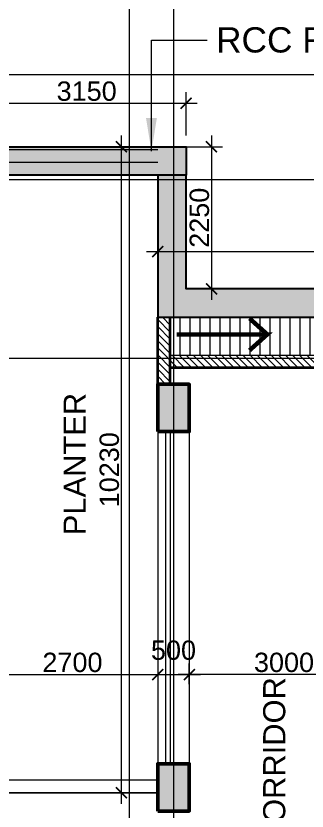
# Model space of a CAD drawing. Header units: millimetres. Extents: x 0 to 147381, y 0 to 170318.
# Drawn here: x 88689 to 93300, y 65498 to 78089 of the extents above; entities that cross this region are included whole.
import ezdxf
from ezdxf.xclip import XClip

# ---------------------------------------------------------------- set-up
doc = ezdxf.new("R2010")
doc.units = ezdxf.units.MM
doc.header["$XCLIPFRAME"] = 2
for name, pattern in [('Center', [29.999999, 12, -6, 6, -6]), ('Grid Line', [22.225, 12.7, -3.175, 3.175, -3.175]), ('Hidden', [7.14375, 4.7625, -2.38125])]:
    doc.linetypes.add(name, pattern=pattern)
for name, color, linetype, lineweight in [('A-DOOR', 21, 'Continuous', 9), ('A-FLOR-HRAL', 11, 'Continuous', 9), ('AR_STR', 7, 'Continuous', 15), ('AR_WALL_HATCH', 23, 'Continuous', 5), ('ARCH_COLUMN', 4, 'Continuous', 25), ('Arch_Dim', 7, 'Continuous', 25), ('ARCH_WALL', 1, 'Continuous', 35), ('G-ANNO-TEXT', 231, 'Continuous', 25), ('landscape', 2, 'Continuous', 18), ('S-GRID', 8, 'Continuous', 9), ('STR COL.', 1, 'Continuous', 50)]:
    doc.layers.add(name, color=color, linetype=linetype, lineweight=lineweight)
doc.layers.add('ARCH RCC HATCH', color=253, linetype='Center', lineweight=9, true_color=0x9c9c9c)
doc.layers.add('S-COLS_HATCH', color=252, linetype='Continuous', lineweight=9, true_color=0x8a8a8a)
doc.layers.add('Beep_Hole', color=5, linetype='Continuous', true_color=0x0000f5)
doc.styles.add('Arial_2', font='arial.ttf', dxfattribs={"height": 472.5})
doc.styles.add('DIM', font='arial.ttf')
doc.styles.add('GRID_TEXT', font='GOTHIC.TTF', dxfattribs={"width": 0.8})
doc.styles.add('Seal_Text', font='arial.ttf')
doc.dimstyles.new('DIM- 175', dxfattribs={"dimscale": 175, "dimtxt": 1.75, "dimasz": 1, "dimexe": 1, "dimexo": 1, "dimgap": 0.2, "dimtad": 1, "dimdec": 0, "dimrnd": 5, "dimzin": 0, "dimdsep": 46, "dimtxsty": 'DIM', "dimblk": 'ARCHTICK', "dimcen": 0, "dimdle": 1, "dimclrd": 3, "dimclre": 5, "dimclrt": 3, "dimadec": 0, "dimazin": 0, "dimtfac": 1, "dimtdec": 0, "dimtofl": 0, "dimtmove": 2, "dimatfit": 3, "dimfxl": 1, "dimtolj": 1, "dimtzin": 0, "dimlwd": 13, "dimlwe": 15, "dimarcsym": 0})
doc.dimstyles.new('DIM_150_GRID', dxfattribs={"dimscale": 175, "dimtxt": 3, "dimasz": 2, "dimexe": 1, "dimexo": 0.5, "dimgap": 0.5, "dimtad": 1, "dimdec": 0, "dimrnd": 5, "dimzin": 1, "dimdsep": 46, "dimtxsty": 'GRID_TEXT', "dimblk": 'ARCHTICK', "dimcen": 0.09, "dimdle": 1, "dimclrt": 256, "dimazin": 0, "dimtfac": 1, "dimtdec": 0, "dimtmove": 2, "dimatfit": 3, "dimfxl": 1, "dimtvp": 1, "dimtolj": 1, "dimtzin": 0, "dimlwd": 15, "dimlwe": 18, "dimarcsym": 0})

# ---------------------------------------------------------------- blocks, each defined once
blk = doc.blocks.new('COURTYARD_GF')
at = {"layer": 'A-FLOR-HRAL'}
for p, q in [((9895, -37485), (9895, -42745)), ((10020, -37485), (10020, -42745)), ((10095, -37485), (10095, -42745)), ((10395, -37485), (10395, -42745))]:
    blk.add_line(p, q, dxfattribs=at)
blk = doc.blocks.new('A$C59E872DE')
at = {"layer": 'S-GRID', "linetype": 'Grid Line', "ltscale": 0.5}
for p, q in [((53490, 89720.3), (53490, -4357.6)), ((-6964.1, 30960.5), (94404.8, 30960.5)), ((-6964.1, 28130.5), (94404.8, 28130.5))]:
    blk.add_line(p, q, dxfattribs=at)
blk.add_lwpolyline([(52790, 89720.3), (52790, -3990), (52160.7, -4438.4)], dxfattribs=at)
blk = doc.blocks.new('A$C70034ED7')
at = {"layer": 'landscape', "color": 30, "linetype": 'Continuous'}
blk.add_line((24444, -22794), (44234, -22794), dxfattribs=at)
for points in [[(44234, -22794), (41534, -22794), (41534, -12607), (44234, -12607)], [(44234, -22594), (41734, -22594), (41734, -12807), (44234, -12807)]]:
    blk.add_lwpolyline(points, dxfattribs=at)
blk = doc.blocks.new('A$C38A24FCE')
at = {"layer": 'S-COLS_HATCH'}
h = blk.add_hatch(color=256, dxfattribs=at)
h.dxf.hatch_style = 1
h.paths.add_polyline_path([(-32950, 25345), (-33450, 25345), (-33450, 26095), (-32950, 26095)])
h = blk.add_hatch(color=256, dxfattribs=at)
h.dxf.hatch_style = 1
h.paths.add_polyline_path([(-32950, 19336), (-33450, 19336), (-33450, 20085), (-32950, 20085)])
at = {"layer": 'STR COL.'}
for points in [[(-33450, 25345), (-32950, 25345), (-32950, 26095), (-33450, 26095)], [(-33450, 19335), (-32950, 19335), (-32950, 20085), (-33450, 20085)]]:
    blk.add_lwpolyline(points, close=True, dxfattribs=at)
blk = doc.blocks.new('_ArchTick')
at = {"color": 0, "linetype": 'ByBlock', "const_width": 0.15}
blk.add_lwpolyline([(-0.5, -0.5), (0.5, 0.5)], dxfattribs=at)
blk = doc.blocks.new('*D503')
at = {"layer": 'Arch_Dim', "color": 3, "lineweight": 13, "transparency": 16777216}
blk.add_line((91787, 76193), (91787, 73592), dxfattribs=at)
at = {"layer": 'Arch_Dim', "color": 5, "lineweight": 15, "transparency": 16777216}
for p, q in [((91110, 76018), (91962, 76018)), ((91560, 73767), (91962, 73767))]:
    blk.add_line(p, q, dxfattribs=at)
at = {"layer": 'Defpoints', "color": 0, "linetype": 'Continuous', "transparency": 16777216}
for p in [(90935, 76018), (91385, 73767), (91787, 73767)]:
    blk.add_point(p, dxfattribs=at)
at = {"layer": 'Arch_Dim', "color": 3, "linetype": 'Continuous', "lineweight": 13, "transparency": 16777216, "xscale": 175, "yscale": 175, "zscale": 175}
for p, rotation in [((91787, 76018), 90), ((91787, 73767), 270)]:
    blk.add_blockref('_ArchTick', p, dxfattribs=dict(at, rotation=rotation))
at = {"layer": 'Arch_Dim', "color": 3, "linetype": 'Continuous', "transparency": 16777216, "insert": (91596, 74893), "char_height": 306.2, "attachment_point": 5, "rotation": 90, "style": 'DIM'}
blk.add_mtext('\\A1;2250', dxfattribs=at)
blk = doc.blocks.new('*D504')
at = {"layer": 'Arch_Dim', "color": 5, "lineweight": 15, "transparency": 16777216}
for p, q in [((90935, 73842), (90935, 74534)), ((119416, 73842), (119416, 74534))]:
    blk.add_line(p, q, dxfattribs=at)
at = {"layer": 'Arch_Dim', "color": 3, "lineweight": 13, "transparency": 16777216}
blk.add_line((90760, 74359), (119591, 74359), dxfattribs=at)
at = {"layer": 'Defpoints', "color": 0, "linetype": 'Continuous', "transparency": 16777216}
for p in [(119416, 74359), (90935, 73667), (119416, 73667)]:
    blk.add_point(p, dxfattribs=at)
at = {"layer": 'Arch_Dim', "color": 3, "linetype": 'Continuous', "lineweight": 13, "transparency": 16777216, "xscale": 175, "yscale": 175, "zscale": 175, "rotation": 180}
blk.add_blockref('_ArchTick', (90935, 74359), dxfattribs=at)
at = {"layer": 'Arch_Dim', "color": 3, "linetype": 'Continuous', "lineweight": 13, "transparency": 16777216, "xscale": 175, "yscale": 175, "zscale": 175}
blk.add_blockref('_ArchTick', (119416, 74359), dxfattribs=at)
at = {"layer": 'Arch_Dim', "color": 3, "linetype": 'Continuous', "transparency": 16777216, "insert": (105175, 74550), "char_height": 306.2, "attachment_point": 5, "style": 'DIM'}
blk.add_mtext('\\A1;28480', dxfattribs=at)
blk = doc.blocks.new('*D624')
at = {"layer": 'Arch_Dim', "color": 5, "lineweight": 15, "transparency": 16777216}
for p, q in [((91435, 67508), (91435, 67835)), ((94435, 66831), (94435, 67835))]:
    blk.add_line(p, q, dxfattribs=at)
at = {"layer": 'Arch_Dim', "color": 3, "lineweight": 13, "transparency": 16777216}
blk.add_line((94610, 67660), (91260, 67660), dxfattribs=at)
at = {"layer": 'Defpoints', "color": 0, "linetype": 'Continuous', "transparency": 16777216}
for p in [(91435, 67660), (91435, 67333), (94435, 66656)]:
    blk.add_point(p, dxfattribs=at)
at = {"layer": 'Arch_Dim', "color": 3, "linetype": 'Continuous', "lineweight": 13, "transparency": 16777216, "xscale": 175, "yscale": 175, "zscale": 175, "rotation": 180}
blk.add_blockref('_ArchTick', (91435, 67660), dxfattribs=at)
at = {"layer": 'Arch_Dim', "color": 3, "linetype": 'Continuous', "lineweight": 13, "transparency": 16777216, "xscale": 175, "yscale": 175, "zscale": 175}
blk.add_blockref('_ArchTick', (94435, 67660), dxfattribs=at)
at = {"layer": 'Arch_Dim', "color": 3, "linetype": 'Continuous', "transparency": 16777216, "insert": (92935, 67851), "char_height": 306.2, "attachment_point": 5, "style": 'DIM'}
blk.add_mtext('\\A1;3000', dxfattribs=at)
blk = doc.blocks.new('*D725')
at = {"layer": 'Arch_Dim', "color": 5, "lineweight": 15, "transparency": 16777216}
for p, q in [((88235, 70446), (88235, 67485)), ((90935, 67835), (90935, 67835))]:
    blk.add_line(p, q, dxfattribs=at)
at = {"layer": 'Arch_Dim', "color": 3, "lineweight": 13, "transparency": 16777216}
blk.add_line((88060, 67660), (91110, 67660), dxfattribs=at)
at = {"layer": 'Defpoints', "color": 0, "linetype": 'Continuous', "transparency": 16777216}
for p in [(88235, 70621), (90935, 67660), (90935, 67660)]:
    blk.add_point(p, dxfattribs=at)
at = {"layer": 'Arch_Dim', "color": 3, "linetype": 'Continuous', "lineweight": 13, "transparency": 16777216, "xscale": 175, "yscale": 175, "zscale": 175, "rotation": 180}
blk.add_blockref('_ArchTick', (88235, 67660), dxfattribs=at)
at = {"layer": 'Arch_Dim', "color": 3, "linetype": 'Continuous', "lineweight": 13, "transparency": 16777216, "xscale": 175, "yscale": 175, "zscale": 175}
blk.add_blockref('_ArchTick', (90935, 67660), dxfattribs=at)
at = {"layer": 'Arch_Dim', "color": 3, "linetype": 'Continuous', "transparency": 16777216, "insert": (89585, 67851), "char_height": 306.2, "attachment_point": 5, "style": 'DIM'}
blk.add_mtext('\\A1;2700', dxfattribs=at)
blk = doc.blocks.new('*D726')
at = {"layer": 'Arch_Dim', "color": 5, "lineweight": 15, "transparency": 16777216}
for p, q in [((90935, 67835), (90935, 67835)), ((91435, 67508), (91435, 67835))]:
    blk.add_line(p, q, dxfattribs=at)
at = {"layer": 'Arch_Dim', "color": 3, "lineweight": 13, "transparency": 16777216}
blk.add_line((90760, 67660), (91610, 67660), dxfattribs=at)
at = {"layer": 'Defpoints', "color": 0, "linetype": 'Continuous', "transparency": 16777216}
for p in [(90935, 67660), (91435, 67660), (91435, 67333)]:
    blk.add_point(p, dxfattribs=at)
at = {"layer": 'Arch_Dim', "color": 3, "linetype": 'Continuous', "lineweight": 13, "transparency": 16777216, "xscale": 175, "yscale": 175, "zscale": 175, "rotation": 180}
blk.add_blockref('_ArchTick', (90935, 67660), dxfattribs=at)
at = {"layer": 'Arch_Dim', "color": 3, "linetype": 'Continuous', "lineweight": 13, "transparency": 16777216, "xscale": 175, "yscale": 175, "zscale": 175}
blk.add_blockref('_ArchTick', (91435, 67660), dxfattribs=at)
at = {"layer": 'Arch_Dim', "color": 3, "linetype": 'Continuous', "transparency": 16777216, "insert": (91185, 68044), "char_height": 306.2, "attachment_point": 5, "style": 'DIM'}
blk.add_mtext('\\A1;500', dxfattribs=at)
blk = doc.blocks.new('*D500')
at = {"layer": 'Arch_Dim', "color": 3, "lineweight": 13, "transparency": 16777216}
blk.add_line((90361, 65613), (90361, 76193), dxfattribs=at)
at = {"layer": 'Arch_Dim', "color": 5, "lineweight": 15, "transparency": 16777216}
for p, q in [((90060, 76018), (90536, 76018)), ((90060, 65788), (90536, 65788))]:
    blk.add_line(p, q, dxfattribs=at)
at = {"layer": 'Defpoints', "color": 0, "linetype": 'Continuous', "transparency": 16777216}
for p in [(89885, 76018), (90361, 76018), (89885, 65788)]:
    blk.add_point(p, dxfattribs=at)
at = {"layer": 'Arch_Dim', "color": 3, "linetype": 'Continuous', "lineweight": 13, "transparency": 16777216, "xscale": 175, "yscale": 175, "zscale": 175}
for p, rotation in [((90361, 76018), 90), ((90361, 65788), 270)]:
    blk.add_blockref('_ArchTick', p, dxfattribs=dict(at, rotation=rotation))
at = {"layer": 'Arch_Dim', "color": 3, "linetype": 'Continuous', "transparency": 16777216, "insert": (90170, 70903), "char_height": 306.2, "attachment_point": 5, "rotation": 90, "style": 'DIM'}
blk.add_mtext('\\A1;10230', dxfattribs=at)
blk = doc.blocks.new('*D501')
at = {"layer": 'Arch_Dim', "color": 5, "lineweight": 15, "transparency": 16777216}
for p, q in [((88235, 76193), (88235, 76880)), ((91385, 76193), (91385, 76880))]:
    blk.add_line(p, q, dxfattribs=at)
at = {"layer": 'Arch_Dim', "color": 3, "lineweight": 13, "transparency": 16777216}
blk.add_line((88060, 76705), (91560, 76705), dxfattribs=at)
at = {"layer": 'Defpoints', "color": 0, "linetype": 'Continuous', "transparency": 16777216}
for p in [(91385, 76705), (88235, 76018), (91385, 76018)]:
    blk.add_point(p, dxfattribs=at)
at = {"layer": 'Arch_Dim', "color": 3, "linetype": 'Continuous', "lineweight": 13, "transparency": 16777216, "xscale": 175, "yscale": 175, "zscale": 175, "rotation": 180}
blk.add_blockref('_ArchTick', (88235, 76705), dxfattribs=at)
at = {"layer": 'Arch_Dim', "color": 3, "linetype": 'Continuous', "lineweight": 13, "transparency": 16777216, "xscale": 175, "yscale": 175, "zscale": 175}
blk.add_blockref('_ArchTick', (91385, 76705), dxfattribs=at)
at = {"layer": 'Arch_Dim', "color": 3, "linetype": 'Continuous', "transparency": 16777216, "insert": (89810, 76896), "char_height": 306.2, "attachment_point": 5, "style": 'DIM'}
blk.add_mtext('\\A1;3150', dxfattribs=at)

msp = doc.modelspace()

# ---------------------------------------------------------------- hatches: boundary and pattern name
at = {"layer": 'S-COLS_HATCH', "linetype": 'Continuous'}
h = msp.add_hatch(dxfattribs=at)
h.set_pattern_fill('ANSI31', color=256, scale=50, angle=45)
h.set_pattern_definition([(90, (112242.8, 265239.27), (-158.75, 0), [])])
h.paths.add_polyline_path([(91134.7, 73317.7), (119416.1, 73318), (119416.1, 72718.5), (91134.7, 72718.2)])

# ---------------------------------------------------------------- linework, layer by layer
at = {"layer": 'S-COLS_HATCH', "color": 20, "linetype": 'Continuous', "true_color": 0xfe4816}
msp.add_lwpolyline([(91134.7, 72718.2), (119416.1, 72718.5), (119416.1, 73318), (91134.7, 73317.7)], close=True, dxfattribs=at)

# ---------------------------------------------------------------- block references
at = {"layer": 'A-DOOR'}
msp.add_blockref('COURTYARD_GF', (81039.7, 108993.5), dxfattribs=at)

# ---------------------------------------------------------------- next in the draw order: block references
at = {"layer": 'ARCH RCC HATCH', "linetype": 'Continuous'}
msp.add_blockref('A$C59E872DE', (37694.7, 44538), dxfattribs=at)

# ---------------------------------------------------------------- next in the draw order: hatches: boundary and pattern name
at = {"layer": 'AR_WALL_HATCH', "ltscale": 500}
h = msp.add_hatch(dxfattribs=at)
h.set_pattern_fill('ANSI31', color=256, scale=25, angle=-90)
h.set_pattern_definition([(315, (297667.54, 60298.19), (56.1266, 56.1266), [])])
h.paths.add_polyline_path([(94434.7, 72518.5), (94434.7, 72718.5), (91134.7, 72718.5), (91134.7, 73317.5), (90934.7, 73317.5), (90934.7, 72258.5), (91134.7, 72258.5), (91134.7, 72518.5)])
at = {"layer": 'ARCH RCC HATCH', "linetype": 'Continuous'}
h = msp.add_hatch(color=256, dxfattribs=at)
h.dxf.hatch_style = 1
h.paths.add_polyline_path([(88234.7, 76018), (91384.7, 76018), (91384.7, 75568), (88234.7, 75568)])
h = msp.add_hatch(color=256, dxfattribs=at)
h.dxf.hatch_style = 1
h.paths.add_polyline_path([(91384.7, 75568), (90934.7, 75568), (90934.7, 73667.5), (91384.7, 73667.5)])
h = msp.add_hatch(color=256, dxfattribs=at)
h.dxf.hatch_style = 1
h.paths.add_polyline_path([(119416.1, 73767.5), (90934.7, 73767.5), (90934.7, 73317.5), (119416.1, 73317.5)])

# ---------------------------------------------------------------- next in the draw order: linework, layer by layer
at = {"layer": 'ARCH_COLUMN', "linetype": 'Continuous'}
msp.add_lwpolyline([(88234.7, 76018), (91384.7, 76018), (91384.7, 75568), (88234.7, 75568)], close=True, dxfattribs=at)
at = {"layer": 'ARCH_COLUMN'}
msp.add_lwpolyline([(90934.7, 75568), (90934.7, 73317.5), (119413.3, 73317.5), (119413.3, 73767.5), (91384.7, 73767.5), (91384.7, 75568), (90934.7, 75568)], dxfattribs=at)
at = {"layer": 'ARCH_WALL'}
for p, q in [((90934.7, 72258.5), (90934.7, 73317.5)), ((91134.7, 72258.5), (91134.7, 73317.5)), ((94434.7, 72518.5), (91134.7, 72518.5))]:
    msp.add_line(p, q, dxfattribs=at)
at = {"layer": 'Beep_Hole', "const_width": 70}
msp.add_lwpolyline([(91233.8, 73046.4), (92669.9, 73046.4), (92388.6, 72793.3), (92669.9, 73046.4), (92388.6, 73299.6)], dxfattribs=at)

# ---------------------------------------------------------------- next in the draw order: block references
at = {"layer": 'AR_STR', "linetype": 'Continuous'}
msp.add_blockref('A$C38A24FCE', (124384.7, 46163), dxfattribs=at)
at = {"layer": 'landscape', "color": 30, "linetype": 'Continuous'}
ref = msp.add_blockref('A$C70034ED7', (46701.2, 88582.1), dxfattribs=at)
XClip(ref).set_block_clipping_path([(21443.5457293363, -28494.0824915156), (50008.5457294728, -11427.9914858409)])

# ---------------------------------------------------------------- next in the draw order: texts
at = {"layer": 'ARCH_COLUMN', "linetype": 'Hidden', "insert": (91858.5, 77909.6), "char_height": 400, "width": 7862.814, "attachment_point": 1, "style": 'Seal_Text'}
msp.add_mtext('RCC RETAINING WALL', dxfattribs=at)
at = {"layer": 'G-ANNO-TEXT', "color": 7, "char_height": 350, "attachment_point": 7, "rotation": 90, "style": 'Arial_2'}
for s, insert, width in [('{\\C256;PLANTER}', (89795.8, 69865.7), 2141.065), ('{\\C256;3000 WIDE CORRIDOR}', (92959.7, 62321.7), 8203.315)]:
    msp.add_mtext(s, dxfattribs=dict(at, insert=insert, width=width))

# ---------------------------------------------------------------- next in the draw order: dimensions: what is measured, and where the dimension line sits
at = {"layer": 'Arch_Dim', "linetype": 'Continuous'}
for base, p1, p2, picture, middle in [((91384.7, 76704.6), (88234.7, 76018), (91384.7, 76018), '*D501', (89809.7, 76896)), ((119416.1, 74358.9), (90934.7, 73667.5), (119416.1, 73667.5), '*D504', (105175.4, 74550.3)), ((90934.7, 67659.9), (88234.7, 70621.2), (90934.7, 67659.9), '*D725', (89584.7, 67851.2)), ((91434.7, 67659.9), (90934.7, 67659.9), (91434.7, 67333.2), '*D726', (91184.7, 68043.7))]:
    dim = msp.add_linear_dim(base=base, p1=p1, p2=p2, dimstyle='DIM- 175', dxfattribs=at)
    dim.commit()
    dim.dimension.update_dxf_attribs({"geometry": picture, "text_midpoint": middle})
for base, p1, p2, angle, picture, middle in [((90361.3576512, 76017.9834324), (89884.7233416, 65788.4834322), (89884.7233416, 76017.9834324), 90, '*D500', (90169.8902229, 70903.2334323)), ((91787.27129, 73767.48341), (90934.72334, 76017.98343), (91384.72334, 73767.48341), 90, '*D503', (91595.90831, 74892.73342)), ((91434.7, 67659.9), (94434.7, 66656.5), (91434.7, 67333.2), 180, '*D624', (92934.7, 67851.3))]:
    dim = msp.add_linear_dim(base=base, p1=p1, p2=p2, angle=angle, dimstyle='DIM- 175', dxfattribs=at)
    dim.commit()
    dim.dimension.update_dxf_attribs({"geometry": picture, "text_midpoint": middle})

# ---------------------------------------------------------------- next in the draw order: leaders
at = {"layer": 'ARCH_COLUMN', "linetype": 'Continuous'}
msp.add_leader([(90835.7, 75948.3), (90835.7, 77706.6), (91718.8, 77706.6)], dimstyle='DIM_150_GRID', override={"dimasz": 3, "dimtad": 0, "dimtfill": 1, "dimarcsym": 2}, dxfattribs=at)

doc.saveas('drawing.dxf')
